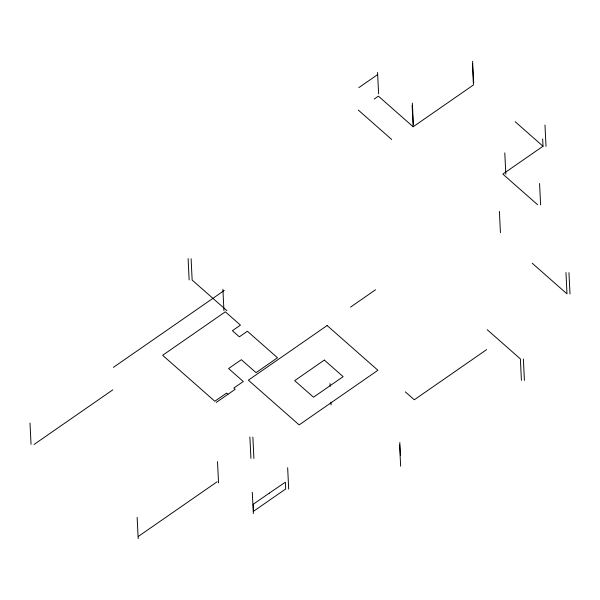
<?xml version="1.0" encoding="UTF-8"?>
<svg xmlns="http://www.w3.org/2000/svg" width="600" height="600" viewBox="0 0 600 600"><rect width="100%" height="100%" fill="white"/><g stroke="black" fill="none" stroke-linecap="round" stroke-linejoin="round"><path stroke-width="0.9" d="M358.853 87.615L377.34 74.797M374.168 99.06L378.382 96.142L413.168 126.773L473.445 84.968L472.403 63.623M113.37 367.388L224.28 290.468M34.043 444.472L112.808 389.85M542.655 138.9L543.015 146.235L502.83 174.105L537.615 204.743M350.528 307.118L375.555 289.755M216.202 402.465L235.215 389.28L233.827 388.058L243.278 381.502L228.577 368.558L241.35 359.7L256.05 372.645L277.5 357.765L247.395 331.245L239.362 336.825L232.403 330.697L240.442 325.118L225.322 311.812L162.637 355.29L214.815 401.243L226.59 393.075L227.985 394.298M138.398 536.377L217.163 481.748M486.63 349.62L414.293 399.787L405.293 391.86M515.19 121.733L543.015 146.235M358.29 110.078L391.688 139.485M532.215 263.243L567 293.88L565.957 272.535M487.207 329.7L520.373 358.905L521.415 380.317M226.935 310.695L192.15 280.065L191.108 258.72M568.957 272.64L570 293.993M544.972 125.002L546.015 146.347M539.572 183.502L540.615 204.847M523.373 359.017L524.415 380.362M504.787 152.873L505.83 174.218M499.388 211.38L500.43 232.725M472.62 61.282L473.662 82.627M412.342 103.087L413.385 124.433M412.125 105.427L413.168 126.773M399.817 442.522L400.44 455.257M399.6 444.862L400.643 466.207M377.558 72.457L378.6 93.802M330.03 383.595L330.165 386.377M330.938 402.15L331.072 404.94M287.655 467.737L288.697 489.082M252.87 437.107L253.913 458.452M249.87 436.995L250.92 458.34M252.292 492.263L253.335 513.607M222.892 289.237L223.935 310.582M217.507 461.632L218.55 482.978M188.108 258.608L189.15 279.952M137.137 517.373L138.18 538.717M30 423.022L31.043 444.368M327.12 325.545L248.355 380.168L299.138 424.897L377.903 370.267L327.12 325.545M324.322 360.082L294.683 380.64L313.507 397.215L343.14 376.665L324.322 360.082M269.288 493.132L253.215 504.285L253.553 511.268L285.705 488.97L285.368 482.197L269.288 493.132"/></g></svg>
